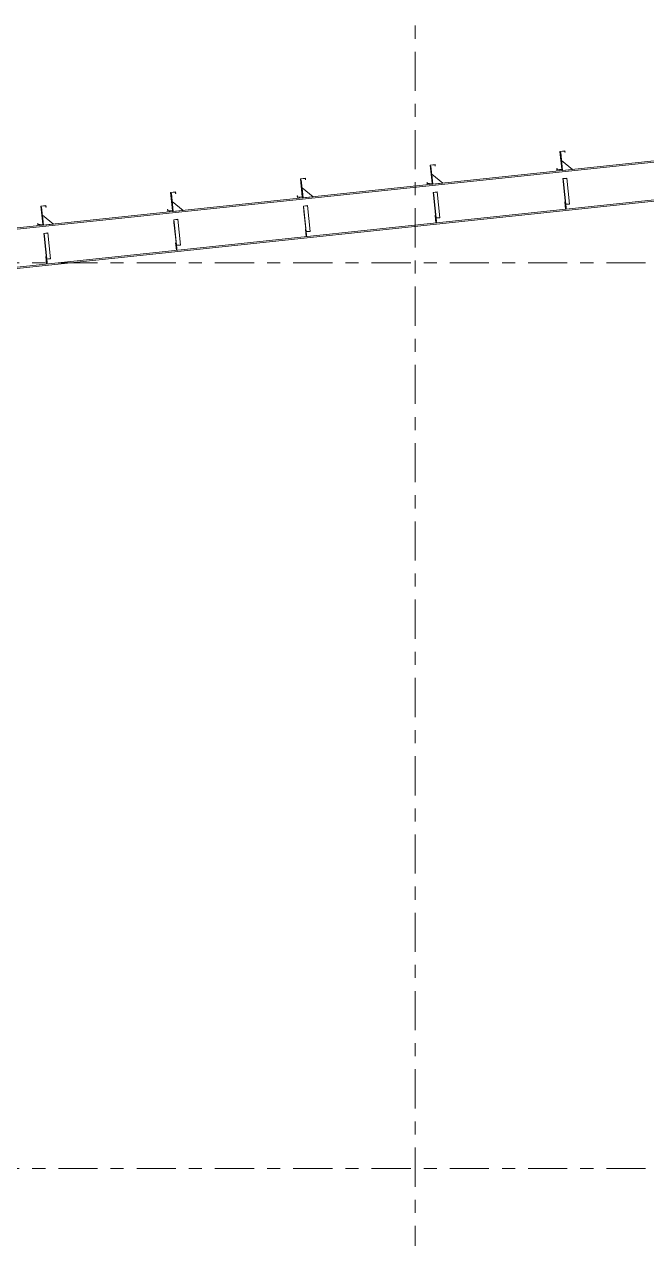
# Model space of a CAD drawing. Header units: millimetres. Extents: x -54 to 768, y -377 to 197.
# Drawn here: x 41.4 to 89.1, y 10 to 103.1 of the extents above; entities that cross this region are included whole.
import ezdxf

# ---------------------------------------------------------------- set-up
doc = ezdxf.new("R2010")
doc.units = ezdxf.units.MM
for name, pattern in [('XKITLINE00', [0]), ('XKITLINE02', [4, 2, -2]), ('XKITLINE03', [6, 3, -1, 1, -1])]:
    doc.linetypes.add(name, pattern=pattern)
doc.layers.add('Part', color=2, linetype='Continuous', lineweight=0)
doc.layers.add('S-grid', color=1, linetype='Continuous', lineweight=0)

# ---------------------------------------------------------------- blocks, each defined once
blk = doc.blocks.new('*A56')
at = {"layer": 'Part'}
blk.add_hatch(color=3, dxfattribs=at).paths.add_polyline_path([(42.654, 89.169), (43.037, 89.209), (43.049, 89.095), (43.035, 89.093), (43.024, 89.194), (42.669, 89.157), (42.815, 87.778), (42.432, 87.738), (42.42, 87.853), (42.434, 87.854), (42.444, 87.753), (42.799, 87.791)], flags=17)
blk = doc.blocks.new('*A57')
at = {"layer": 'Part'}
blk.add_hatch(color=3, dxfattribs=at).paths.add_polyline_path([(52.599, 90.218), (52.981, 90.258), (52.993, 90.144), (52.98, 90.142), (52.969, 90.243), (52.614, 90.206), (52.759, 88.827), (52.377, 88.787), (52.365, 88.902), (52.379, 88.903), (52.389, 88.802), (52.744, 88.84)], flags=17)
blk = doc.blocks.new('*A58')
at = {"layer": 'Part'}
blk.add_hatch(color=3, dxfattribs=at).paths.add_polyline_path([(62.544, 91.267), (62.926, 91.307), (62.938, 91.193), (62.925, 91.191), (62.914, 91.292), (62.559, 91.255), (62.704, 89.876), (62.322, 89.836), (62.31, 89.951), (62.323, 89.952), (62.334, 89.851), (62.689, 89.888)], flags=17)
blk = doc.blocks.new('*A59')
at = {"layer": 'Part'}
blk.add_hatch(color=3, dxfattribs=at).paths.add_polyline_path([(72.489, 92.316), (72.871, 92.356), (72.883, 92.242), (72.869, 92.24), (72.859, 92.341), (72.504, 92.304), (72.649, 90.925), (72.267, 90.885), (72.255, 91), (72.268, 91.001), (72.279, 90.9), (72.634, 90.937)], flags=17)
blk = doc.blocks.new('*A60')
at = {"layer": 'Part'}
blk.add_hatch(color=3, dxfattribs=at).paths.add_polyline_path([(82.433, 93.365), (82.816, 93.405), (82.828, 93.29), (82.814, 93.289), (82.804, 93.39), (82.449, 93.353), (82.594, 91.974), (82.211, 91.934), (82.199, 92.048), (82.213, 92.05), (82.224, 91.949), (82.579, 91.986)], flags=17)
blk = doc.blocks.new('*A75')
at = {"layer": 'Part'}
blk.add_hatch(color=3, dxfattribs=at).paths.add_polyline_path([(42.889, 87.075), (43.195, 87.107), (43.197, 87.088), (42.906, 87.057), (42.945, 86.689), (42.93, 86.687)], flags=17)
blk = doc.blocks.new('*A77')
at = {"layer": 'Part'}
blk.add_hatch(color=3, dxfattribs=at).paths.add_polyline_path([(52.834, 88.124), (53.14, 88.156), (53.142, 88.137), (52.851, 88.106), (52.89, 87.738), (52.875, 87.736)], flags=17)
blk = doc.blocks.new('*A78')
at = {"layer": 'Part'}
blk.add_hatch(color=3, dxfattribs=at).paths.add_polyline_path([(62.779, 89.173), (63.085, 89.205), (63.087, 89.186), (62.796, 89.155), (62.835, 88.787), (62.819, 88.785)], flags=17)
blk = doc.blocks.new('*A79')
at = {"layer": 'Part'}
blk.add_hatch(color=3, dxfattribs=at).paths.add_polyline_path([(82.668, 91.271), (82.974, 91.303), (82.976, 91.284), (82.686, 91.253), (82.724, 90.885), (82.709, 90.883)], flags=17)
blk = doc.blocks.new('*A84')
at = {"layer": 'Part'}
blk.add_hatch(color=3, dxfattribs=at).paths.add_polyline_path([(72.723, 90.222), (73.029, 90.254), (73.031, 90.235), (72.741, 90.204), (72.78, 89.836), (72.764, 89.834)], flags=17)
blk = doc.blocks.new('*A161')
at = {"layer": 'S-grid', "color": 1, "linetype": 'XKITLINE03', "lineweight": 0}
blk.add_line((-10, 84.808), (127.315, 84.808), dxfattribs=at)
blk = doc.blocks.new('*A162')
at = {"layer": 'S-grid', "color": 1, "linetype": 'XKITLINE03', "lineweight": 0}
blk.add_line((-10, 15.385), (761.692, 15.385), dxfattribs=at)
blk = doc.blocks.new('*A164')
at = {"layer": 'S-grid', "color": 1, "linetype": 'XKITLINE03', "lineweight": 0}
blk.add_line((-10, 84.808), (127.315, 84.808), dxfattribs=at)
blk = doc.blocks.new('*A165')
at = {"layer": 'S-grid', "color": 1, "linetype": 'XKITLINE03', "lineweight": 0}
blk.add_line((-10, 15.385), (761.885, 15.385), dxfattribs=at)
blk = doc.blocks.new('*A220')
at = {"layer": 'S-grid', "color": 1, "linetype": 'XKITLINE03', "lineweight": 0}
blk.add_line((71.346, -10), (71.346, 130.192), dxfattribs=at)
blk = doc.blocks.new('*A222')
at = {"layer": 'Part', "color": 2, "linetype": 'XKITLINE00', "lineweight": 0}
for p, q in [((105.34, 94.296), (13.873, 84.648)), ((105.351, 94.196), (13.986, 84.56)), ((105.653, 91.335), (103.11, 91.067)), ((105.663, 91.236), (103.12, 90.968)), ((102.804, 91.035), (23.551, 82.676)), ((102.814, 90.936), (23.562, 82.576)), ((23.245, 82.643), (17.222, 82.008)), ((23.256, 82.544), (17.335, 81.919))]:
    blk.add_line(p, q, dxfattribs=at)
at = {"layer": 'Part', "color": 7, "linetype": 'XKITLINE02', "lineweight": 0}
for p, q in [((105.34, 94.296), (105.663, 91.236)), ((103.11, 91.067), (102.804, 91.035)), ((103.12, 90.968), (102.814, 90.936)), ((13.873, 84.648), (17.335, 81.919)), ((23.551, 82.676), (23.245, 82.643)), ((23.562, 82.576), (23.256, 82.544))]:
    blk.add_line(p, q, dxfattribs=at)
blk = doc.blocks.new('*A225')
at = {"layer": 'Part', "color": 2, "linetype": 'XKITLINE00', "lineweight": 0}
blk.add_line((62.67, 90.569), (63.516, 89.884), dxfattribs=at)
at = {"layer": 'Part', "color": 7, "linetype": 'XKITLINE02', "lineweight": 0}
for p, q in [((62.751, 89.804), (62.67, 90.569)), ((63.516, 89.884), (62.751, 89.804))]:
    blk.add_line(p, q, dxfattribs=at)
blk = doc.blocks.new('*A252')
at = {"layer": 'Part', "color": 2, "linetype": 'XKITLINE00', "lineweight": 0}
for p, q in [((42.654, 89.169), (43.037, 89.209)), ((42.799, 87.791), (42.654, 89.169)), ((43.024, 89.194), (42.669, 89.157)), ((42.669, 89.157), (42.815, 87.778)), ((43.035, 89.093), (43.024, 89.194)), ((43.049, 89.095), (43.035, 89.093)), ((43.037, 89.209), (43.049, 89.095)), ((42.42, 87.853), (42.434, 87.854)), ((42.432, 87.738), (42.42, 87.853)), ((42.815, 87.778), (42.432, 87.738)), ((42.434, 87.854), (42.444, 87.753)), ((42.444, 87.753), (42.799, 87.791))]:
    blk.add_line(p, q, dxfattribs=at)
blk = doc.blocks.new('*A253')
at = {"layer": 'Part', "color": 2, "linetype": 'XKITLINE00', "lineweight": 0}
for p, q in [((52.599, 90.218), (52.981, 90.258)), ((52.744, 88.84), (52.599, 90.218)), ((52.969, 90.243), (52.614, 90.206)), ((52.614, 90.206), (52.759, 88.827)), ((52.98, 90.142), (52.969, 90.243)), ((52.993, 90.144), (52.98, 90.142)), ((52.981, 90.258), (52.993, 90.144)), ((52.365, 88.902), (52.379, 88.903)), ((52.377, 88.787), (52.365, 88.902)), ((52.759, 88.827), (52.377, 88.787)), ((52.379, 88.903), (52.389, 88.802)), ((52.389, 88.802), (52.744, 88.84))]:
    blk.add_line(p, q, dxfattribs=at)
blk = doc.blocks.new('*A254')
at = {"layer": 'Part', "color": 2, "linetype": 'XKITLINE00', "lineweight": 0}
for p, q in [((62.544, 91.267), (62.926, 91.307)), ((62.689, 89.888), (62.544, 91.267)), ((62.914, 91.292), (62.559, 91.255)), ((62.559, 91.255), (62.704, 89.876)), ((62.925, 91.191), (62.914, 91.292)), ((62.926, 91.307), (62.938, 91.193)), ((62.938, 91.193), (62.925, 91.191)), ((62.31, 89.951), (62.323, 89.952)), ((62.322, 89.836), (62.31, 89.951)), ((62.704, 89.876), (62.322, 89.836)), ((62.323, 89.952), (62.334, 89.851)), ((62.334, 89.851), (62.689, 89.888))]:
    blk.add_line(p, q, dxfattribs=at)
blk = doc.blocks.new('*A255')
at = {"layer": 'Part', "color": 2, "linetype": 'XKITLINE00', "lineweight": 0}
for p, q in [((72.489, 92.316), (72.871, 92.356)), ((72.634, 90.937), (72.489, 92.316)), ((72.859, 92.341), (72.504, 92.304)), ((72.504, 92.304), (72.649, 90.925)), ((72.869, 92.24), (72.859, 92.341)), ((72.883, 92.242), (72.869, 92.24)), ((72.871, 92.356), (72.883, 92.242)), ((72.255, 91), (72.268, 91.001)), ((72.267, 90.885), (72.255, 91)), ((72.649, 90.925), (72.267, 90.885)), ((72.268, 91.001), (72.279, 90.9)), ((72.279, 90.9), (72.634, 90.937))]:
    blk.add_line(p, q, dxfattribs=at)
blk = doc.blocks.new('*A256')
at = {"layer": 'Part', "color": 2, "linetype": 'XKITLINE00', "lineweight": 0}
for p, q in [((82.433, 93.365), (82.816, 93.405)), ((82.579, 91.986), (82.433, 93.365)), ((82.804, 93.39), (82.449, 93.353)), ((82.449, 93.353), (82.594, 91.974)), ((82.814, 93.289), (82.804, 93.39)), ((82.828, 93.29), (82.814, 93.289)), ((82.816, 93.405), (82.828, 93.29)), ((82.199, 92.048), (82.213, 92.05)), ((82.211, 91.934), (82.199, 92.048)), ((82.594, 91.974), (82.211, 91.934)), ((82.213, 92.05), (82.224, 91.949)), ((82.224, 91.949), (82.579, 91.986))]:
    blk.add_line(p, q, dxfattribs=at)
blk = doc.blocks.new('*A313')
at = {"layer": 'Part', "color": 7, "linetype": 'XKITLINE02', "lineweight": 0}
for p, q in [((43.121, 84.87), (42.889, 87.075)), ((43.137, 84.872), (42.906, 87.057)), ((43.403, 85.132), (43.195, 87.107)), ((43.096, 85.112), (43.402, 85.144)), ((43.112, 85.101), (43.403, 85.132)), ((43.121, 84.87), (43.137, 84.872))]:
    blk.add_line(p, q, dxfattribs=at)
blk = doc.blocks.new('*A314')
at = {"layer": 'Part', "color": 7, "linetype": 'XKITLINE02', "lineweight": 0}
for p, q in [((43.074, 85.315), (43.036, 85.311)), ((43.036, 85.311), (43.097, 84.737)), ((43.135, 84.741), (43.074, 85.315)), ((43.085, 84.852), (43.123, 84.856)), ((43.097, 84.737), (43.135, 84.741))]:
    blk.add_line(p, q, dxfattribs=at)
blk = doc.blocks.new('*A318')
at = {"layer": 'Part', "color": 2, "linetype": 'XKITLINE00', "lineweight": 0}
for p, q in [((42.889, 87.075), (43.195, 87.107)), ((42.93, 86.687), (42.889, 87.075)), ((42.906, 87.057), (43.197, 87.088)), ((43.137, 84.872), (42.906, 87.057)), ((42.93, 86.687), (42.945, 86.689)), ((42.93, 86.687), (43.1, 85.075)), ((43.195, 87.107), (43.403, 85.132)), ((43.112, 85.101), (43.403, 85.132)), ((43.121, 84.87), (43.137, 84.872))]:
    blk.add_line(p, q, dxfattribs=at)
at = {"layer": 'Part', "color": 7, "linetype": 'XKITLINE02', "lineweight": 0}
for p, q in [((43.096, 85.112), (43.402, 85.144)), ((43.1, 85.075), (43.121, 84.87))]:
    blk.add_line(p, q, dxfattribs=at)
blk = doc.blocks.new('*A319')
at = {"layer": 'Part', "color": 2, "linetype": 'XKITLINE00', "lineweight": 0}
for p, q in [((43.036, 85.311), (43.074, 85.315)), ((43.097, 84.737), (43.036, 85.311)), ((43.1, 85.075), (43.135, 84.741))]:
    blk.add_line(p, q, dxfattribs=at)
at = {"layer": 'Part', "color": 7, "linetype": 'XKITLINE02', "lineweight": 0}
for p, q in [((43.074, 85.315), (43.1, 85.075)), ((43.085, 84.852), (43.123, 84.856)), ((43.135, 84.741), (43.097, 84.737))]:
    blk.add_line(p, q, dxfattribs=at)
blk = doc.blocks.new('*A324')
at = {"layer": 'Part', "color": 2, "linetype": 'XKITLINE00', "lineweight": 0}
blk.add_line((42.78, 88.471), (43.626, 87.786), dxfattribs=at)
at = {"layer": 'Part', "color": 7, "linetype": 'XKITLINE02', "lineweight": 0}
for p, q in [((42.861, 87.706), (42.78, 88.471)), ((43.626, 87.786), (42.861, 87.706))]:
    blk.add_line(p, q, dxfattribs=at)
blk = doc.blocks.new('*A325')
at = {"layer": 'Part', "color": 2, "linetype": 'XKITLINE00', "lineweight": 0}
for p, q in [((42.716, 89.083), (42.677, 89.079)), ((42.861, 87.706), (42.716, 89.083)), ((42.815, 87.778), (42.823, 87.702))]:
    blk.add_line(p, q, dxfattribs=at)
at = {"layer": 'Part', "color": 7, "linetype": 'XKITLINE02', "lineweight": 0}
for p, q in [((42.677, 89.079), (42.815, 87.778)), ((42.823, 87.702), (42.861, 87.706))]:
    blk.add_line(p, q, dxfattribs=at)
blk = doc.blocks.new('*A327')
at = {"layer": 'Part', "color": 7, "linetype": 'XKITLINE02', "lineweight": 0}
for p, q in [((53.019, 86.364), (52.981, 86.36)), ((52.981, 86.36), (53.042, 85.786)), ((53.08, 85.79), (53.019, 86.364)), ((53.029, 85.901), (53.068, 85.905)), ((53.042, 85.786), (53.08, 85.79))]:
    blk.add_line(p, q, dxfattribs=at)
blk = doc.blocks.new('*A328')
at = {"layer": 'Part', "color": 7, "linetype": 'XKITLINE02', "lineweight": 0}
for p, q in [((53.066, 85.919), (52.834, 88.124)), ((53.082, 85.921), (52.851, 88.106)), ((53.348, 86.181), (53.14, 88.156)), ((53.041, 86.161), (53.347, 86.193)), ((53.057, 86.15), (53.348, 86.181)), ((53.066, 85.919), (53.082, 85.921))]:
    blk.add_line(p, q, dxfattribs=at)
blk = doc.blocks.new('*A329')
at = {"layer": 'Part', "color": 2, "linetype": 'XKITLINE00', "lineweight": 0}
for p, q in [((52.834, 88.124), (53.14, 88.156)), ((52.875, 87.736), (52.834, 88.124)), ((53.142, 88.137), (52.851, 88.106)), ((52.851, 88.106), (52.89, 87.738)), ((52.89, 87.738), (52.875, 87.736)), ((52.875, 87.736), (53.045, 86.124)), ((53.082, 85.921), (52.89, 87.738)), ((53.14, 88.156), (53.348, 86.181)), ((53.057, 86.15), (53.348, 86.181)), ((53.066, 85.919), (53.082, 85.921))]:
    blk.add_line(p, q, dxfattribs=at)
at = {"layer": 'Part', "color": 7, "linetype": 'XKITLINE02', "lineweight": 0}
for p, q in [((53.041, 86.161), (53.347, 86.193)), ((53.045, 86.124), (53.066, 85.919))]:
    blk.add_line(p, q, dxfattribs=at)
blk = doc.blocks.new('*A330')
at = {"layer": 'Part', "color": 2, "linetype": 'XKITLINE00', "lineweight": 0}
for p, q in [((52.661, 90.132), (52.622, 90.128)), ((52.806, 88.755), (52.661, 90.132)), ((52.759, 88.827), (52.768, 88.751))]:
    blk.add_line(p, q, dxfattribs=at)
at = {"layer": 'Part', "color": 7, "linetype": 'XKITLINE02', "lineweight": 0}
for p, q in [((52.622, 90.128), (52.759, 88.827)), ((52.768, 88.751), (52.806, 88.755))]:
    blk.add_line(p, q, dxfattribs=at)
blk = doc.blocks.new('*A331')
at = {"layer": 'Part', "color": 2, "linetype": 'XKITLINE00', "lineweight": 0}
for p, q in [((52.981, 86.36), (53.019, 86.364)), ((53.042, 85.786), (52.981, 86.36)), ((53.045, 86.124), (53.08, 85.79))]:
    blk.add_line(p, q, dxfattribs=at)
at = {"layer": 'Part', "color": 7, "linetype": 'XKITLINE02', "lineweight": 0}
for p, q in [((53.019, 86.364), (53.045, 86.124)), ((53.029, 85.901), (53.068, 85.905)), ((53.08, 85.79), (53.042, 85.786))]:
    blk.add_line(p, q, dxfattribs=at)
blk = doc.blocks.new('*A332')
at = {"layer": 'Part', "color": 2, "linetype": 'XKITLINE00', "lineweight": 0}
blk.add_line((52.725, 89.52), (53.571, 88.835), dxfattribs=at)
at = {"layer": 'Part', "color": 7, "linetype": 'XKITLINE02', "lineweight": 0}
for p, q in [((52.806, 88.755), (52.725, 89.52)), ((53.571, 88.835), (52.806, 88.755))]:
    blk.add_line(p, q, dxfattribs=at)
blk = doc.blocks.new('*A333')
at = {"layer": 'Part', "color": 7, "linetype": 'XKITLINE02', "lineweight": 0}
for p, q in [((63.011, 86.968), (62.779, 89.173)), ((63.026, 86.97), (62.796, 89.155)), ((63.293, 87.23), (63.085, 89.205)), ((62.986, 87.21), (63.292, 87.242)), ((63.002, 87.199), (63.293, 87.23)), ((63.011, 86.968), (63.026, 86.97))]:
    blk.add_line(p, q, dxfattribs=at)
blk = doc.blocks.new('*A334')
at = {"layer": 'Part', "color": 7, "linetype": 'XKITLINE02', "lineweight": 0}
for p, q in [((62.964, 87.413), (62.926, 87.409)), ((62.926, 87.409), (62.986, 86.835)), ((63.025, 86.839), (62.964, 87.413)), ((62.974, 86.95), (63.013, 86.954)), ((62.986, 86.835), (63.025, 86.839))]:
    blk.add_line(p, q, dxfattribs=at)
blk = doc.blocks.new('*A335')
at = {"layer": 'Part', "color": 2, "linetype": 'XKITLINE00', "lineweight": 0}
for p, q in [((62.779, 89.173), (63.085, 89.205)), ((62.819, 88.785), (62.779, 89.173)), ((62.796, 89.155), (63.087, 89.186)), ((63.026, 86.97), (62.796, 89.155)), ((62.819, 88.785), (62.835, 88.787)), ((62.819, 88.785), (62.989, 87.173)), ((63.085, 89.205), (63.293, 87.23)), ((63.002, 87.199), (63.293, 87.23)), ((63.011, 86.968), (63.026, 86.97))]:
    blk.add_line(p, q, dxfattribs=at)
at = {"layer": 'Part', "color": 7, "linetype": 'XKITLINE02', "lineweight": 0}
for p, q in [((62.986, 87.21), (63.292, 87.242)), ((62.989, 87.173), (63.011, 86.968))]:
    blk.add_line(p, q, dxfattribs=at)
blk = doc.blocks.new('*A336')
at = {"layer": 'Part', "color": 2, "linetype": 'XKITLINE00', "lineweight": 0}
for p, q in [((62.926, 87.409), (62.964, 87.413)), ((62.986, 86.835), (62.926, 87.409)), ((62.989, 87.173), (63.025, 86.839))]:
    blk.add_line(p, q, dxfattribs=at)
at = {"layer": 'Part', "color": 7, "linetype": 'XKITLINE02', "lineweight": 0}
for p, q in [((62.964, 87.413), (62.989, 87.173)), ((62.974, 86.95), (63.013, 86.954)), ((63.025, 86.839), (62.986, 86.835))]:
    blk.add_line(p, q, dxfattribs=at)
blk = doc.blocks.new('*A337')
at = {"layer": 'Part', "color": 2, "linetype": 'XKITLINE00', "lineweight": 0}
for p, q in [((62.605, 91.181), (62.567, 91.177)), ((62.751, 89.804), (62.605, 91.181)), ((62.704, 89.876), (62.712, 89.8))]:
    blk.add_line(p, q, dxfattribs=at)
at = {"layer": 'Part', "color": 7, "linetype": 'XKITLINE02', "lineweight": 0}
for p, q in [((62.567, 91.177), (62.704, 89.876)), ((62.712, 89.8), (62.751, 89.804))]:
    blk.add_line(p, q, dxfattribs=at)
blk = doc.blocks.new('*A341')
at = {"layer": 'Part', "color": 2, "linetype": 'XKITLINE00', "lineweight": 0}
for p, q in [((72.55, 92.23), (72.512, 92.226)), ((72.695, 90.853), (72.55, 92.23)), ((72.649, 90.925), (72.657, 90.849))]:
    blk.add_line(p, q, dxfattribs=at)
at = {"layer": 'Part', "color": 7, "linetype": 'XKITLINE02', "lineweight": 0}
for p, q in [((72.512, 92.226), (72.649, 90.925)), ((72.657, 90.849), (72.695, 90.853))]:
    blk.add_line(p, q, dxfattribs=at)
blk = doc.blocks.new('*A343')
at = {"layer": 'Part', "color": 7, "linetype": 'XKITLINE02', "lineweight": 0}
for p, q in [((82.854, 89.511), (82.816, 89.507)), ((82.816, 89.507), (82.876, 88.933)), ((82.914, 88.937), (82.854, 89.511)), ((82.864, 89.048), (82.902, 89.052)), ((82.876, 88.933), (82.914, 88.937))]:
    blk.add_line(p, q, dxfattribs=at)
blk = doc.blocks.new('*A344')
at = {"layer": 'Part', "color": 2, "linetype": 'XKITLINE00', "lineweight": 0}
for p, q in [((82.816, 89.507), (82.854, 89.511)), ((82.876, 88.933), (82.816, 89.507)), ((82.879, 89.271), (82.914, 88.937))]:
    blk.add_line(p, q, dxfattribs=at)
at = {"layer": 'Part', "color": 7, "linetype": 'XKITLINE02', "lineweight": 0}
for p, q in [((82.854, 89.511), (82.879, 89.271)), ((82.864, 89.048), (82.902, 89.052)), ((82.914, 88.937), (82.876, 88.933))]:
    blk.add_line(p, q, dxfattribs=at)
blk = doc.blocks.new('*A349')
at = {"layer": 'Part', "color": 7, "linetype": 'XKITLINE02', "lineweight": 0}
for p, q in [((82.901, 89.066), (82.668, 91.271)), ((82.916, 89.068), (82.686, 91.253)), ((83.182, 89.328), (82.974, 91.303)), ((82.875, 89.308), (83.181, 89.34)), ((82.892, 89.297), (83.182, 89.328)), ((82.901, 89.066), (82.916, 89.068))]:
    blk.add_line(p, q, dxfattribs=at)
blk = doc.blocks.new('*A351')
at = {"layer": 'Part', "color": 2, "linetype": 'XKITLINE00', "lineweight": 0}
for p, q in [((82.495, 93.279), (82.457, 93.275)), ((82.64, 91.902), (82.495, 93.279)), ((82.594, 91.974), (82.602, 91.898))]:
    blk.add_line(p, q, dxfattribs=at)
at = {"layer": 'Part', "color": 7, "linetype": 'XKITLINE02', "lineweight": 0}
for p, q in [((82.457, 93.275), (82.594, 91.974)), ((82.602, 91.898), (82.64, 91.902))]:
    blk.add_line(p, q, dxfattribs=at)
blk = doc.blocks.new('*A352')
at = {"layer": 'Part', "color": 2, "linetype": 'XKITLINE00', "lineweight": 0}
blk.add_line((83.405, 91.982), (82.56, 92.667), dxfattribs=at)
at = {"layer": 'Part', "color": 7, "linetype": 'XKITLINE02', "lineweight": 0}
for p, q in [((82.56, 92.667), (82.64, 91.902)), ((82.64, 91.902), (83.405, 91.982))]:
    blk.add_line(p, q, dxfattribs=at)
blk = doc.blocks.new('*A353')
at = {"layer": 'Part', "color": 2, "linetype": 'XKITLINE00', "lineweight": 0}
for p, q in [((82.668, 91.271), (82.974, 91.303)), ((82.709, 90.883), (82.668, 91.271)), ((82.686, 91.253), (82.976, 91.284)), ((82.916, 89.068), (82.686, 91.253)), ((82.974, 91.303), (83.182, 89.328)), ((82.709, 90.883), (82.724, 90.885)), ((82.709, 90.883), (82.879, 89.271)), ((82.892, 89.297), (83.182, 89.328)), ((82.901, 89.066), (82.916, 89.068))]:
    blk.add_line(p, q, dxfattribs=at)
at = {"layer": 'Part', "color": 7, "linetype": 'XKITLINE02', "lineweight": 0}
for p, q in [((82.875, 89.308), (83.181, 89.34)), ((82.879, 89.271), (82.901, 89.066))]:
    blk.add_line(p, q, dxfattribs=at)
blk = doc.blocks.new('*A386')
at = {"layer": 'Part', "color": 7, "linetype": 'XKITLINE02', "lineweight": 0}
for p, q in [((72.956, 88.017), (72.723, 90.222)), ((72.971, 88.019), (72.741, 90.204)), ((73.238, 88.279), (73.029, 90.254)), ((72.93, 88.259), (73.236, 88.291)), ((72.947, 88.248), (73.238, 88.279)), ((72.956, 88.017), (72.971, 88.019))]:
    blk.add_line(p, q, dxfattribs=at)
blk = doc.blocks.new('*A387')
at = {"layer": 'Part', "color": 7, "linetype": 'XKITLINE02', "lineweight": 0}
for p, q in [((72.909, 88.462), (72.871, 88.458)), ((72.871, 88.458), (72.931, 87.884)), ((72.969, 87.888), (72.909, 88.462)), ((72.919, 87.999), (72.957, 88.003)), ((72.931, 87.884), (72.969, 87.888))]:
    blk.add_line(p, q, dxfattribs=at)
blk = doc.blocks.new('*A388')
at = {"layer": 'Part', "color": 2, "linetype": 'XKITLINE00', "lineweight": 0}
for p, q in [((72.871, 88.458), (72.909, 88.462)), ((72.931, 87.884), (72.871, 88.458)), ((72.934, 88.222), (72.969, 87.888))]:
    blk.add_line(p, q, dxfattribs=at)
at = {"layer": 'Part', "color": 7, "linetype": 'XKITLINE02', "lineweight": 0}
for p, q in [((72.909, 88.462), (72.934, 88.222)), ((72.919, 87.999), (72.957, 88.003)), ((72.969, 87.888), (72.931, 87.884))]:
    blk.add_line(p, q, dxfattribs=at)
blk = doc.blocks.new('*A389')
at = {"layer": 'Part', "color": 2, "linetype": 'XKITLINE00', "lineweight": 0}
for p, q in [((72.723, 90.222), (73.029, 90.254)), ((72.764, 89.834), (72.723, 90.222)), ((72.741, 90.204), (73.031, 90.235)), ((72.971, 88.019), (72.741, 90.204)), ((72.764, 89.834), (72.78, 89.836)), ((72.764, 89.834), (72.934, 88.222)), ((73.029, 90.254), (73.238, 88.279)), ((72.947, 88.248), (73.238, 88.279)), ((72.956, 88.017), (72.971, 88.019))]:
    blk.add_line(p, q, dxfattribs=at)
at = {"layer": 'Part', "color": 7, "linetype": 'XKITLINE02', "lineweight": 0}
for p, q in [((72.93, 88.259), (73.236, 88.291)), ((72.934, 88.222), (72.956, 88.017))]:
    blk.add_line(p, q, dxfattribs=at)
blk = doc.blocks.new('*A390')
at = {"layer": 'Part', "color": 2, "linetype": 'XKITLINE00', "lineweight": 0}
blk.add_line((72.615, 91.618), (73.46, 90.933), dxfattribs=at)
at = {"layer": 'Part', "color": 7, "linetype": 'XKITLINE02', "lineweight": 0}
for p, q in [((72.695, 90.853), (72.615, 91.618)), ((73.46, 90.933), (72.695, 90.853))]:
    blk.add_line(p, q, dxfattribs=at)

msp = doc.modelspace()

# ---------------------------------------------------------------- block references
at = {"lineweight": 0}
for name in ['*A220', '*A222', '*A60', '*A256', '*A351', '*A59', '*A255', '*A341', '*A352', '*A58', '*A254', '*A390', '*A79', '*A349', '*A353', '*A337', '*A225', '*A57', '*A253', '*A330', '*A332', '*A84', '*A386', '*A389', '*A343', '*A344', '*A56', '*A252', '*A325', '*A324', '*A78', '*A333', '*A335', '*A387', '*A388', '*A77', '*A328', '*A329', '*A75', '*A313', '*A318', '*A334', '*A336', '*A161', '*A164', '*A327', '*A331', '*A314', '*A319', '*A162', '*A165']:
    msp.add_blockref(name, (0, 0), dxfattribs=at)

doc.saveas('drawing.dxf')
